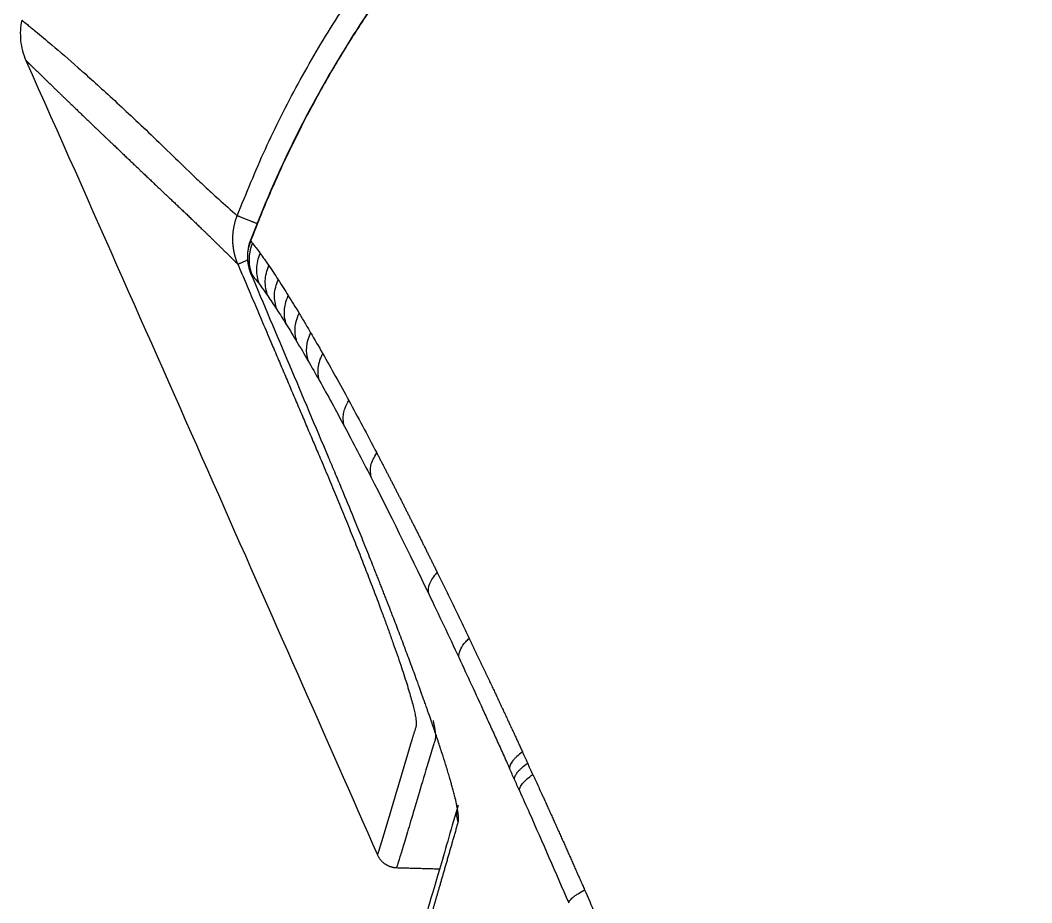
# Model space of a CAD drawing. Header units: millimetres. Extents: x 0 to 2520, y 0 to 1796.
# Drawn here: x 1360.38 to 1407.3, y 1189.22 to 1230.14 of the extents above; entities that cross this region are included whole.
import ezdxf

# ---------------------------------------------------------------- set-up
doc = ezdxf.new("R2010")
doc.units = ezdxf.units.MM
doc.header["$LTSCALE"] = 50

msp = doc.modelspace()

# ---------------------------------------------------------------- linework, layer by layer
at = {"color": 7, "linetype": 'Continuous'}
msp.add_ellipse((1375.565, 1215.129), major_axis=(-1.731, -1.001), ratio=0.828863, start_param=5.369617, end_param=6.128744, dxfattribs=at)
for points, degree, knots in [([(1370.444, 1221.075), (1370.865, 1222.113), (1371.711, 1224.196), (1373.242, 1227.217), (1374.967, 1230.156), (1376.968, 1233.085), (1379.263, 1235.977), (1381.93, 1238.838), (1384.911, 1241.575), (1387.13, 1243.219), (1388.254, 1244.052)], 3, [0, 0, 0, 0, 0.113827, 0.228583, 0.344112, 0.460249, 0.589091, 0.719207, 0.857772, 1, 1, 1, 1]), ([(1417.425, 1217.361), (1416.621, 1219.194), (1415.818, 1221.027), (1415.026, 1222.833), (1414.255, 1224.591), (1413.532, 1226.242), (1412.827, 1227.85), (1412.099, 1229.511), (1411.404, 1231.096), (1409.997, 1234.306), (1408.782, 1237.078), (1407.595, 1239.784), (1406.654, 1241.933)], 2, [0, 0, 0, 0.125, 0.125, 0.25, 0.25, 0.375, 0.375, 0.5, 0.5, 0.75, 0.75, 1, 1, 1]), ([(1383.135, 1238.531), (1382.293, 1237.7), (1380.825, 1236.149), (1378.993, 1233.943), (1377.662, 1232.174), (1376.395, 1230.359), (1374.862, 1227.953), (1372.887, 1224.346), (1371.631, 1221.459), (1371.001, 1219.782)], 3, [0, 0, 0, 0, 0.157461, 0.284841, 0.38185, 0.45259, 0.579936, 0.761996, 1, 1, 1, 1]), ([(1371.073, 1219.898), (1371.073, 1219.898), (1371.073, 1219.898), (1371.081, 1219.92), (1371.102, 1219.975), (1371.244, 1220.348), (1371.527, 1221.067), (1371.865, 1221.875), (1372.303, 1222.88), (1372.711, 1223.769), (1373.202, 1224.772), (1373.582, 1225.518), (1373.974, 1226.257), (1374.377, 1226.99), (1374.792, 1227.716), (1375.219, 1228.436), (1375.658, 1229.149), (1376.108, 1229.855), (1376.57, 1230.555), (1377.018, 1231.21), (1377.421, 1231.783), (1377.737, 1232.22), (1377.973, 1232.541), (1378.225, 1232.879), (1378.58, 1233.346), (1378.969, 1233.844), (1379.319, 1234.281), (1379.584, 1234.606), (1379.837, 1234.912), (1380.062, 1235.179), (1380.258, 1235.409), (1380.44, 1235.621), (1380.623, 1235.831), (1380.807, 1236.041), (1381.008, 1236.266), (1381.505, 1236.818), (1382.107, 1237.461), (1382.683, 1238.048), (1382.915, 1238.281), (1382.984, 1238.349), (1383.012, 1238.377)], 3, [0, 0, 0, 0, 0.000004, 0.000004, 0.003155, 0.007884, 0.053597, 0.107192, 0.126108, 0.201772, 0.239604, 0.277436, 0.315267, 0.353099, 0.390931, 0.428763, 0.466595, 0.504427, 0.542259, 0.58009, 0.611617, 0.636838, 0.652601, 0.665212, 0.693586, 0.731418, 0.750334, 0.76925, 0.788165, 0.803929, 0.816539, 0.82915, 0.841761, 0.854371, 0.866982, 0.882745, 0.955256, 0.986783, 0.994664, 1, 1, 1, 1]), ([(1360.455, 1230.143), (1360.422, 1229.99), (1360.4, 1229.833), (1360.381, 1229.516), (1360.385, 1229.356), (1360.417, 1229.037), (1360.446, 1228.88), (1360.528, 1228.572), (1360.581, 1228.423), (1360.644, 1228.281)], 3, [0, 0, 0, 0, 0.25, 0.25, 0.5, 0.5, 0.75, 0.75, 1, 1, 1, 1]), ([(1360.455, 1230.143), (1360.467, 1230.134), (1360.49, 1230.116), (1360.701, 1229.95), (1361.116, 1229.612), (1361.861, 1228.992), (1363.005, 1228.007), (1364.511, 1226.653), (1365.996, 1225.274), (1367.303, 1224.001), (1368.172, 1223.157), (1368.936, 1222.436), (1369.632, 1221.804), (1370.151, 1221.338), (1370.444, 1221.075)], 3, [0, 0, 0, 0, 0.072185, 0.154034, 0.245544, 0.362984, 0.497241, 0.6268, 0.757617, 0.8233, 0.885522, 0.919547, 0.954723, 1, 1, 1, 1]), ([(1370.476, 1218.828), (1370.472, 1218.837), (1370.465, 1218.854), (1370.455, 1218.88), (1370.445, 1218.906), (1370.435, 1218.932), (1370.425, 1218.958), (1370.416, 1218.984), (1370.407, 1219.009), (1370.398, 1219.035), (1370.39, 1219.061), (1370.381, 1219.087), (1370.373, 1219.112), (1370.366, 1219.138), (1370.358, 1219.163), (1370.351, 1219.189), (1370.344, 1219.214), (1370.338, 1219.24), (1370.331, 1219.265), (1370.325, 1219.29), (1370.319, 1219.315), (1370.313, 1219.34), (1370.308, 1219.365), (1370.303, 1219.39), (1370.298, 1219.414), (1370.293, 1219.439), (1370.289, 1219.463), (1370.285, 1219.487), (1370.28, 1219.512), (1370.277, 1219.536), (1370.273, 1219.56), (1370.27, 1219.584), (1370.267, 1219.607), (1370.264, 1219.631), (1370.261, 1219.654), (1370.258, 1219.678), (1370.256, 1219.701), (1370.254, 1219.724), (1370.252, 1219.747), (1370.25, 1219.769), (1370.248, 1219.792), (1370.247, 1219.814), (1370.246, 1219.837), (1370.245, 1219.859), (1370.244, 1219.881), (1370.243, 1219.902), (1370.242, 1219.924), (1370.242, 1219.958), (1370.241, 1220.006), (1370.242, 1220.066), (1370.244, 1220.126), (1370.248, 1220.185), (1370.252, 1220.245), (1370.258, 1220.304), (1370.264, 1220.362), (1370.272, 1220.42), (1370.281, 1220.478), (1370.291, 1220.535), (1370.302, 1220.592), (1370.314, 1220.648), (1370.327, 1220.704), (1370.341, 1220.759), (1370.356, 1220.813), (1370.372, 1220.867), (1370.388, 1220.92), (1370.406, 1220.972), (1370.424, 1221.024), (1370.438, 1221.058), (1370.444, 1221.075)], 3, [0, 0, 0, 0, 0.012199, 0.024348, 0.036445, 0.048489, 0.060481, 0.072419, 0.084302, 0.09613, 0.107902, 0.119617, 0.131275, 0.142875, 0.154415, 0.165897, 0.177318, 0.188678, 0.199978, 0.211215, 0.22239, 0.233501, 0.244549, 0.255533, 0.266452, 0.277306, 0.288094, 0.298816, 0.309471, 0.320059, 0.330579, 0.341032, 0.351415, 0.36173, 0.371976, 0.382152, 0.392258, 0.402294, 0.412259, 0.422153, 0.431976, 0.441726, 0.451405, 0.461012, 0.470546, 0.480008, 0.489396, 0.498711, 0.524924, 0.551041, 0.57706, 0.602973, 0.628778, 0.65447, 0.680043, 0.705495, 0.730819, 0.756014, 0.781074, 0.805996, 0.830777, 0.855412, 0.879899, 0.904234, 0.928415, 0.952438, 0.9763, 1, 1, 1, 1]), ([(1371.335, 1220.726), (1371.33, 1220.727), (1371.318, 1220.732), (1371.283, 1220.745), (1371.238, 1220.763), (1371.185, 1220.783), (1371.135, 1220.802), (1371.074, 1220.826), (1370.999, 1220.855), (1370.916, 1220.887), (1370.832, 1220.92), (1370.754, 1220.951), (1370.682, 1220.979), (1370.618, 1221.004), (1370.566, 1221.025), (1370.528, 1221.041), (1370.502, 1221.051), (1370.478, 1221.061), (1370.463, 1221.067), (1370.452, 1221.072), (1370.447, 1221.074), (1370.445, 1221.075), (1370.444, 1221.075)], 3, [0, 0, 0, 0, 0.012498, 0.031248, 0.087498, 0.124999, 0.162499, 0.212499, 0.274999, 0.349999, 0.425, 0.5, 0.575, 0.65, 0.725001, 0.787501, 0.837501, 0.875001, 0.943751, 0.968751, 0.987502, 1, 1, 1, 1]), ([(1371.05, 1219.912), (1371.036, 1219.874), (1371.012, 1219.806), (1370.976, 1219.68), (1370.93, 1219.464), (1370.909, 1219.146), (1370.959, 1218.758), (1371.039, 1218.516), (1371.091, 1218.397)], 3, [0, 0, 0, 0, 0.077437, 0.140304, 0.25209, 0.503949, 0.752133, 1, 1, 1, 1]), ([(1371.081, 1218.402), (1371.057, 1218.461), (1371.036, 1218.521), (1370.999, 1218.642), (1370.984, 1218.704), (1370.959, 1218.829), (1370.949, 1218.892), (1370.936, 1219.018), (1370.933, 1219.081), (1370.932, 1219.208), (1370.934, 1219.271), (1370.942, 1219.367), (1370.946, 1219.399), (1370.955, 1219.463), (1370.96, 1219.495), (1370.977, 1219.59), (1370.992, 1219.653), (1371.019, 1219.746), (1371.029, 1219.776), (1371.044, 1219.822), (1371.05, 1219.838), (1371.058, 1219.86), (1371.061, 1219.868), (1371.065, 1219.879), (1371.067, 1219.883), (1371.069, 1219.889), (1371.07, 1219.891), (1371.071, 1219.894), (1371.071, 1219.895), (1371.072, 1219.897), (1371.072, 1219.898), (1371.073, 1219.898)], 3, [0, 0, 0, 0, 0.125, 0.125, 0.25, 0.25, 0.375, 0.375, 0.5, 0.5, 0.625, 0.625, 0.6875, 0.6875, 0.75, 0.75, 0.875, 0.875, 0.9375, 0.9375, 0.96875, 0.96875, 0.984375, 0.984375, 0.992187, 0.992187, 0.996094, 0.996094, 0.998047, 0.998047, 1, 1, 1, 1]), ([(1371.149, 1219.805), (1371.093, 1219.672), (1371.021, 1219.428), (1370.987, 1219.068), (1371.011, 1218.712), (1371.076, 1218.475), (1371.127, 1218.347)], 3, [0, 0, 0, 0, 0.293445, 0.503049, 0.712653, 1, 1, 1, 1]), ([(1371.073, 1219.898), (1371.058, 1219.904), (1371.049, 1219.907), (1371.046, 1219.909), (1371.046, 1219.908), (1371.049, 1219.907)], 3, [0, 0, 0, 0, 0.675843, 0.675843, 1, 1, 1, 1]), ([(1371.475, 1217.898), (1371.433, 1218.008), (1371.4, 1218.124), (1371.358, 1218.363), (1371.349, 1218.487), (1371.354, 1218.735), (1371.37, 1218.859), (1371.423, 1219.102), (1371.461, 1219.22), (1371.509, 1219.332)], 3, [0, 0, 0, 0, 0.25, 0.25, 0.5, 0.5, 0.75, 0.75, 1, 1, 1, 1]), ([(1370.476, 1218.828), (1370.476, 1218.828), (1370.477, 1218.829), (1370.48, 1218.83), (1370.486, 1218.834), (1370.497, 1218.839), (1370.516, 1218.848), (1370.538, 1218.858), (1370.572, 1218.873), (1370.621, 1218.895), (1370.684, 1218.923), (1370.756, 1218.955), (1370.837, 1218.99), (1370.896, 1219.015), (1370.927, 1219.029), (1370.928, 1219.029)], 3, [0, 0, 0, 0, 0.019173, 0.047937, 0.086289, 0.191757, 0.249285, 0.325989, 0.421869, 0.536925, 0.651981, 0.767037, 0.882093, 0.997149, 1, 1, 1, 1]), ([(1371.86, 1217.36), (1371.799, 1217.591), (1371.676, 1218.054), (1371.83, 1218.529), (1371.907, 1218.766)], 3, [0, 0, 0, 0, 0.500039, 1, 1, 1, 1]), ([(1372.28, 1216.734), (1372.222, 1216.96), (1372.106, 1217.412), (1372.264, 1217.878), (1372.343, 1218.111)], 3, [0, 0, 0, 0, 0.499999, 1, 1, 1, 1]), ([(1372.343, 1218.111), (1372.418, 1217.995), (1372.495, 1217.875), (1372.652, 1217.629), (1372.732, 1217.502), (1372.813, 1217.372)], 3, [0, 0, 0, 0, 0.5, 0.5, 1, 1, 1, 1]), ([(1372.732, 1216.023), (1372.689, 1216.14), (1372.637, 1216.358), (1372.628, 1216.686), (1372.675, 1217.02), (1372.755, 1217.247), (1372.813, 1217.372)], 3, [0, 0, 0, 0, 0.287479, 0.497192, 0.706905, 1, 1, 1, 1]), ([(1373.215, 1215.231), (1373.174, 1215.345), (1373.125, 1215.558), (1373.121, 1215.879), (1373.174, 1216.206), (1373.256, 1216.429), (1373.317, 1216.552)], 3, [0, 0, 0, 0, 0.287523, 0.49722, 0.706917, 1, 1, 1, 1]), ([(1373.317, 1216.552), (1373.403, 1216.409), (1373.491, 1216.263), (1373.669, 1215.963), (1373.759, 1215.81), (1373.851, 1215.653)], 3, [0, 0, 0, 0, 0.5, 0.5, 1, 1, 1, 1]), ([(1375.418, 1211.31), (1375.384, 1211.413), (1375.351, 1211.604), (1375.372, 1211.896), (1375.449, 1212.193), (1375.548, 1212.397), (1375.618, 1212.51)], 3, [0, 0, 0, 0, 0.291616, 0.500039, 0.708462, 1, 1, 1, 1]), ([(1376.655, 1208.945), (1376.628, 1209.125), (1376.574, 1209.486), (1376.801, 1209.881), (1376.914, 1210.079)], 3, [0, 0, 0, 0, 0.500004, 1, 1, 1, 1]), ([(1376.914, 1210.079), (1376.926, 1210.055), (1376.95, 1210.009), (1376.987, 1209.939), (1377.024, 1209.869), (1377.06, 1209.799), (1377.097, 1209.728), (1377.134, 1209.658), (1377.17, 1209.587), (1377.207, 1209.517), (1377.244, 1209.446), (1377.281, 1209.375), (1377.317, 1209.304), (1377.354, 1209.233), (1377.391, 1209.161), (1377.428, 1209.09), (1377.465, 1209.018), (1377.502, 1208.947), (1377.539, 1208.875), (1377.576, 1208.803), (1377.613, 1208.731), (1377.65, 1208.659), (1377.687, 1208.586), (1377.724, 1208.514), (1377.762, 1208.441), (1377.799, 1208.369), (1377.836, 1208.296), (1377.873, 1208.223), (1377.91, 1208.15), (1377.948, 1208.077), (1377.985, 1208.004), (1378.022, 1207.931), (1378.06, 1207.857), (1378.097, 1207.784), (1378.135, 1207.71), (1378.172, 1207.636), (1378.209, 1207.563), (1378.247, 1207.489), (1378.284, 1207.415), (1378.322, 1207.341), (1378.359, 1207.266), (1378.397, 1207.192), (1378.435, 1207.118), (1378.472, 1207.043), (1378.51, 1206.968), (1378.547, 1206.894), (1378.585, 1206.819), (1378.623, 1206.744), (1378.66, 1206.669), (1378.698, 1206.594), (1378.736, 1206.519), (1378.773, 1206.443), (1378.811, 1206.368), (1378.849, 1206.293), (1378.887, 1206.217), (1378.924, 1206.141), (1378.962, 1206.066), (1379, 1205.99), (1379.038, 1205.914), (1379.076, 1205.838), (1379.114, 1205.762), (1379.152, 1205.686), (1379.189, 1205.609), (1379.227, 1205.533), (1379.265, 1205.457), (1379.303, 1205.38), (1379.341, 1205.304), (1379.379, 1205.227), (1379.417, 1205.15), (1379.455, 1205.074), (1379.493, 1204.997), (1379.531, 1204.92), (1379.569, 1204.843), (1379.607, 1204.766), (1379.645, 1204.688), (1379.683, 1204.611), (1379.708, 1204.56), (1379.721, 1204.534)], 3, [0, 0, 0, 0, 0.013649, 0.02729, 0.040923, 0.054547, 0.068162, 0.081769, 0.095367, 0.108957, 0.122538, 0.136111, 0.149675, 0.16323, 0.176777, 0.190316, 0.203846, 0.217367, 0.23088, 0.244384, 0.25788, 0.271367, 0.284845, 0.298315, 0.311777, 0.32523, 0.338674, 0.35211, 0.365537, 0.378956, 0.392366, 0.405768, 0.419161, 0.432546, 0.445922, 0.45929, 0.472649, 0.486, 0.499342, 0.512675, 0.526, 0.539317, 0.552625, 0.565924, 0.579215, 0.592498, 0.605771, 0.619037, 0.632294, 0.645542, 0.658782, 0.672013, 0.685236, 0.69845, 0.711655, 0.724852, 0.738041, 0.75122, 0.764391, 0.777554, 0.790708, 0.803853, 0.81699, 0.830118, 0.843237, 0.856348, 0.86945, 0.882543, 0.895628, 0.908704, 0.921772, 0.934831, 0.947882, 0.960924, 0.973958, 0.986983, 1, 1, 1, 1]), ([(1380.697, 1192.951), (1380.697, 1192.952), (1380.698, 1192.955), (1380.7, 1192.962), (1380.703, 1192.973), (1380.708, 1193), (1380.713, 1193.049), (1380.714, 1193.115), (1380.712, 1193.175), (1380.709, 1193.223), (1380.703, 1193.28), (1380.69, 1193.39), (1380.667, 1193.538), (1380.621, 1193.772), (1380.574, 1193.982), (1380.514, 1194.226), (1380.463, 1194.421), (1380.414, 1194.602), (1380.379, 1194.729), (1380.356, 1194.81), (1380.332, 1194.892), (1380.304, 1194.989), (1380.272, 1195.102), (1380.236, 1195.223), (1380.182, 1195.402), (1380.09, 1195.702), (1379.975, 1196.064), (1379.857, 1196.429), (1379.759, 1196.724), (1379.629, 1197.114), (1379.484, 1197.539), (1379.349, 1197.928), (1379.266, 1198.165), (1379.216, 1198.309), (1379.171, 1198.435), (1379.126, 1198.562), (1379.073, 1198.711), (1379.012, 1198.88), (1378.947, 1199.061), (1378.874, 1199.264), (1378.785, 1199.51), (1378.672, 1199.821), (1378.54, 1200.178), (1378.35, 1200.69), (1378.154, 1201.213), (1377.91, 1201.858), (1377.728, 1202.335), (1377.541, 1202.819), (1377.423, 1203.122), (1377.313, 1203.404), (1377.23, 1203.618), (1377.146, 1203.832), (1377.061, 1204.048), (1376.976, 1204.265), (1376.88, 1204.506), (1376.765, 1204.795), (1376.621, 1205.158), (1376.397, 1205.717), (1376.16, 1206.303), (1375.801, 1207.186), (1375.465, 1208.002), (1375.077, 1208.935), (1374.856, 1209.46), (1374.719, 1209.786), (1374.692, 1209.849), (1374.681, 1209.874)], 3, [0, 0, 0, 0, 0.000781, 0.003906, 0.007813, 0.0125, 0.03125, 0.05, 0.059375, 0.06875, 0.078125, 0.090625, 0.125, 0.14375, 0.18125, 0.196875, 0.21875, 0.2375, 0.245313, 0.251563, 0.257813, 0.265625, 0.275, 0.284375, 0.29375, 0.315625, 0.35, 0.36875, 0.3875, 0.40625, 0.440625, 0.4625, 0.471875, 0.479688, 0.485938, 0.492188, 0.5, 0.509375, 0.51875, 0.528125, 0.540625, 0.55625, 0.575, 0.59375, 0.63125, 0.65, 0.684375, 0.696875, 0.715625, 0.725, 0.734375, 0.74375, 0.753125, 0.7625, 0.771875, 0.784375, 0.8, 0.81875, 0.85625, 0.875, 0.93125, 0.959375, 0.992188, 0.996875, 1, 1, 1, 1]), ([(1379.326, 1203.545), (1379.318, 1203.698), (1379.301, 1204.002), (1379.581, 1204.357), (1379.721, 1204.534)], 3, [0, 0, 0, 0, 0.500005, 1, 1, 1, 1]), ([(1379.721, 1204.534), (1379.843, 1204.286), (1379.965, 1204.037), (1380.211, 1203.535), (1380.334, 1203.281), (1380.581, 1202.772), (1380.705, 1202.516), (1380.891, 1202.129), (1380.954, 1201.999), (1381.078, 1201.74), (1381.14, 1201.61), (1381.203, 1201.479)], 3, [0, 0, 0, 0, 0.25, 0.25, 0.5, 0.5, 0.75, 0.75, 0.875, 0.875, 1, 1, 1, 1]), ([(1380.733, 1200.57), (1380.728, 1200.611), (1380.711, 1200.738), (1380.793, 1200.99), (1380.982, 1201.263), (1381.148, 1201.426), (1381.203, 1201.479)], 3, [0, 0, 0, 0, 0.163322, 0.499998, 0.835476, 1, 1, 1, 1]), ([(1381.203, 1201.479), (1381.224, 1201.435), (1381.267, 1201.346), (1381.331, 1201.212), (1381.394, 1201.08), (1381.457, 1200.948), (1381.519, 1200.817), (1381.581, 1200.688), (1381.642, 1200.559), (1381.703, 1200.431), (1381.763, 1200.305), (1381.823, 1200.179), (1381.881, 1200.055), (1381.94, 1199.932), (1381.997, 1199.811), (1382.054, 1199.69), (1382.11, 1199.571), (1382.166, 1199.454), (1382.221, 1199.338), (1382.275, 1199.223), (1382.328, 1199.109), (1382.381, 1198.997), (1382.433, 1198.886), (1382.486, 1198.774), (1382.538, 1198.664), (1382.59, 1198.553), (1382.642, 1198.441), (1382.694, 1198.329), (1382.747, 1198.216), (1382.8, 1198.102), (1382.854, 1197.988), (1382.907, 1197.873), (1382.96, 1197.759), (1383.013, 1197.646), (1383.065, 1197.534), (1383.116, 1197.423), (1383.167, 1197.313), (1383.217, 1197.205), (1383.267, 1197.099), (1383.315, 1196.995), (1383.362, 1196.892), (1383.409, 1196.791), (1383.455, 1196.691), (1383.501, 1196.593), (1383.546, 1196.496), (1383.59, 1196.401), (1383.633, 1196.307), (1383.662, 1196.244), (1383.676, 1196.213)], 3, [0, 0, 0, 0, 0.02636, 0.052497, 0.078415, 0.104115, 0.129588, 0.154822, 0.179806, 0.204535, 0.229002, 0.253202, 0.27713, 0.300779, 0.324144, 0.34722, 0.370004, 0.392495, 0.414686, 0.43657, 0.45815, 0.479483, 0.500633, 0.521663, 0.542634, 0.563606, 0.584638, 0.605789, 0.62708, 0.648487, 0.66996, 0.69142, 0.712792, 0.734018, 0.75504, 0.775806, 0.796263, 0.816363, 0.836096, 0.855481, 0.874536, 0.893278, 0.911723, 0.929887, 0.947785, 0.965432, 0.982836, 1, 1, 1, 1]), ([(1380.733, 1200.57), (1380.925, 1200.157), (1381.119, 1199.739), (1381.508, 1198.898), (1381.703, 1198.473), (1381.996, 1197.831), (1382.094, 1197.616), (1382.29, 1197.185), (1382.388, 1196.969), (1382.585, 1196.535), (1382.683, 1196.317), (1382.88, 1195.88), (1382.979, 1195.66), (1383.078, 1195.44)], 3, [0, 0, 0, 0, 0.25, 0.25, 0.5, 0.5, 0.625, 0.625, 0.75, 0.75, 0.875, 0.875, 1, 1, 1, 1]), ([(1379.528, 1197.668), (1379.564, 1197.506), (1379.637, 1197.13), (1379.648, 1196.839), (1379.602, 1196.706), (1379.532, 1196.494), (1379.391, 1196.039), (1378.963, 1194.591), (1378.526, 1193.122), (1378.173, 1191.942), (1377.981, 1191.311), (1377.858, 1190.917), (1377.843, 1190.869), (1377.835, 1190.845)], 3, [0, 0, 0, 0, 0.010725, 0.028447, 0.037247, 0.047147, 0.082366, 0.155434, 0.437024, 0.578196, 0.718551, 0.860552, 1, 1, 1, 1]), ([(1383.676, 1196.213), (1383.579, 1196.142), (1383.444, 1196.032), (1383.299, 1195.888), (1383.21, 1195.784), (1383.142, 1195.685), (1383.083, 1195.563), (1383.072, 1195.485), (1383.078, 1195.44)], 3, [0, 0, 0, 0, 0.251445, 0.377205, 0.502965, 0.628725, 0.754485, 1, 1, 1, 1]), ([(1383.305, 1194.933), (1383.299, 1194.976), (1383.312, 1195.052), (1383.373, 1195.171), (1383.443, 1195.268), (1383.534, 1195.371), (1383.682, 1195.512), (1383.819, 1195.62), (1383.917, 1195.691)], 3, [0, 0, 0, 0, 0.245345, 0.371154, 0.496963, 0.622771, 0.74858, 1, 1, 1, 1]), ([(1383.533, 1194.421), (1383.529, 1194.463), (1383.542, 1194.537), (1383.605, 1194.654), (1383.676, 1194.75), (1383.769, 1194.851), (1383.919, 1194.991), (1384.057, 1195.098), (1384.157, 1195.168)], 3, [0, 0, 0, 0, 0.245394, 0.371197, 0.497, 0.622803, 0.748606, 1, 1, 1, 1]), ([(1384.157, 1195.168), (1384.237, 1194.993), (1384.317, 1194.818), (1384.476, 1194.467), (1384.556, 1194.291), (1384.636, 1194.115)], 3, [0, 0, 0, 0, 0.5, 0.5, 1, 1, 1, 1]), ([(1384.636, 1194.115), (1384.653, 1194.078), (1384.686, 1194.006), (1384.735, 1193.897), (1384.784, 1193.788), (1384.833, 1193.68), (1384.882, 1193.571), (1384.931, 1193.462), (1384.98, 1193.354), (1385.029, 1193.246), (1385.078, 1193.137), (1385.126, 1193.029), (1385.175, 1192.921), (1385.224, 1192.813), (1385.272, 1192.705), (1385.321, 1192.597), (1385.369, 1192.489), (1385.417, 1192.381), (1385.465, 1192.274), (1385.513, 1192.166), (1385.562, 1192.058), (1385.61, 1191.951), (1385.657, 1191.844), (1385.705, 1191.736), (1385.753, 1191.629), (1385.801, 1191.522), (1385.848, 1191.415), (1385.896, 1191.308), (1385.943, 1191.202), (1385.991, 1191.095), (1386.038, 1190.988), (1386.085, 1190.882), (1386.132, 1190.775), (1386.179, 1190.669), (1386.226, 1190.563), (1386.273, 1190.457), (1386.32, 1190.351), (1386.367, 1190.245), (1386.413, 1190.139), (1386.46, 1190.033), (1386.506, 1189.928), (1386.537, 1189.857), (1386.553, 1189.822)], 3, [0, 0, 0, 0, 0.025729, 0.05142, 0.077074, 0.10269, 0.128269, 0.153811, 0.179315, 0.204782, 0.230212, 0.255604, 0.280958, 0.306276, 0.331556, 0.356798, 0.382003, 0.407171, 0.432302, 0.457395, 0.482451, 0.507469, 0.532451, 0.557394, 0.582301, 0.60717, 0.632002, 0.656797, 0.681554, 0.706274, 0.730956, 0.755602, 0.780209, 0.80478, 0.829313, 0.853809, 0.878267, 0.902688, 0.927072, 0.951418, 0.975727, 1, 1, 1, 1]), ([(1380.654, 1193.626), (1380.333, 1192.516), (1379.78, 1190.607), (1379.333, 1189.09), (1379.126, 1188.381), (1379.002, 1188.029), (1379.024, 1187.916), (1378.808, 1187.639), (1378.87, 1187.65)], 3, [0, 0, 0, 0, 0.310159, 0.620318, 0.717793, 0.815278, 0.912748, 1, 1, 1, 1]), ([(1380.693, 1193.735), (1380.685, 1193.716), (1380.668, 1193.672), (1380.647, 1193.603), (1380.63, 1193.527), (1380.619, 1193.451), (1380.614, 1193.375), (1380.614, 1193.301), (1380.62, 1193.233), (1380.631, 1193.164), (1380.648, 1193.088), (1380.669, 1193.021), (1380.686, 1192.977), (1380.693, 1192.96), (1380.696, 1192.953), (1380.697, 1192.951)], 3, [0, 0, 0, 0, 0.068405, 0.158559, 0.248713, 0.338868, 0.429022, 0.519177, 0.609331, 0.68446, 0.78964, 0.917359, 0.969949, 0.988731, 1, 1, 1, 1]), ([(1385.818, 1189.217), (1385.819, 1189.245), (1385.844, 1189.297), (1385.925, 1189.387), (1386.01, 1189.463), (1386.119, 1189.547), (1386.29, 1189.666), (1386.444, 1189.76), (1386.553, 1189.822)], 3, [0, 0, 0, 0, 0.245504, 0.371267, 0.497031, 0.622794, 0.748557, 1, 1, 1, 1]), ([(1386.553, 1189.822), (1386.712, 1189.46), (1386.871, 1189.096), (1387.19, 1188.368), (1387.349, 1188.003), (1387.508, 1187.637)], 3, [0, 0, 0, 0, 0.5, 0.5, 1, 1, 1, 1])]:
    msp.add_open_spline(points, degree=degree, knots=knots, dxfattribs=at)
for points, weights, knots in [([(1360.644, 1228.281), (1360.644, 1228.281), (1360.644, 1228.281), (1360.644, 1228.28), (1360.645, 1228.279), (1360.65, 1228.275), (1360.661, 1228.264), (1360.683, 1228.242), (1360.724, 1228.202), (1360.793, 1228.134), (1360.884, 1228.045), (1361.032, 1227.9), (1361.268, 1227.67), (1361.633, 1227.316), (1362.078, 1226.885), (1362.601, 1226.381), (1363.1, 1225.9), (1363.538, 1225.481), (1363.884, 1225.149), (1364.249, 1224.8), (1364.632, 1224.435), (1365.032, 1224.053), (1365.589, 1223.523), (1366.18, 1222.961), (1366.806, 1222.367), (1367.292, 1221.908), (1367.792, 1221.435), (1368.225, 1221.026), (1368.582, 1220.683), (1368.946, 1220.331), (1369.319, 1219.967), (1369.654, 1219.639), (1369.847, 1219.449), (1369.994, 1219.305), (1370.141, 1219.159), (1370.265, 1219.037), (1370.365, 1218.938), (1370.427, 1218.877), (1370.464, 1218.84), (1370.476, 1218.828)], [0.999999955251, 0.999999955251, 0.999999955252, 0.999999955246, 0.999999955238, 0.9999999552, 0.999999955102, 0.999999954934, 0.999999954614, 0.999999954088, 0.999999953434, 0.999999952414, 0.999999950884, 0.999999948776, 0.999999946514, 0.99999994424, 0.999999942451, 0.999999941162, 0.999999940294, 0.999999939542, 0.999999938932, 0.999999938477, 0.999999938035, 0.999999937984, 0.999999938527, 0.999999939224, 0.999999939947, 0.999999940328, 0.999999940298, 0.999999939951, 0.999999939092, 0.999999938072, 0.999999937441, 0.999999936935, 0.999999936389, 0.999999935909, 0.999999935523, 0.99999993527, 0.999999935118, 0.999999935068], [0, 0, 0, 0, 0.001695, 0.005649, 0.009603, 0.025419, 0.041235, 0.057051, 0.088682, 0.120314, 0.151946, 0.183577, 0.246841, 0.310104, 0.373367, 0.436631, 0.499894, 0.531526, 0.563158, 0.594789, 0.626421, 0.658053, 0.689684, 0.752948, 0.784579, 0.816211, 0.847843, 0.879475, 0.89529, 0.911106, 0.942738, 0.958554, 0.966462, 0.97437, 0.982278, 0.990185, 0.994139, 0.998093, 1, 1, 1, 1]), ([(1370.476, 1218.828), (1370.777, 1218.118), (1371.229, 1217.053), (1371.832, 1215.633), (1372.284, 1214.568), (1372.737, 1213.503), (1373.114, 1212.616), (1373.378, 1211.995), (1373.529, 1211.64), (1373.642, 1211.373), (1373.755, 1211.107), (1373.85, 1210.885), (1373.925, 1210.708), (1373.981, 1210.575), (1374.038, 1210.442), (1374.113, 1210.264), (1374.207, 1210.042), (1374.292, 1209.843), (1374.349, 1209.709), (1374.372, 1209.654), (1374.391, 1209.61), (1374.405, 1209.576), (1374.419, 1209.543), (1374.438, 1209.499), (1374.461, 1209.443), (1374.499, 1209.354), (1374.546, 1209.243), (1374.602, 1209.11), (1374.676, 1208.932), (1374.769, 1208.71), (1374.88, 1208.443), (1375.028, 1208.087), (1375.212, 1207.642), (1375.431, 1207.107), (1375.644, 1206.579), (1375.924, 1205.884), (1376.194, 1205.202), (1376.455, 1204.534), (1376.614, 1204.122), (1376.739, 1203.796), (1376.862, 1203.472), (1377.012, 1203.075), (1377.185, 1202.612), (1377.35, 1202.164), (1377.508, 1201.729), (1377.658, 1201.309), (1377.776, 1200.971), (1377.868, 1200.708), (1377.956, 1200.449), (1378.06, 1200.14), (1378.176, 1199.79), (1378.281, 1199.462), (1378.376, 1199.154), (1378.461, 1198.868), (1378.536, 1198.604), (1378.589, 1198.402), (1378.627, 1198.252), (1378.661, 1198.109), (1378.696, 1197.948), (1378.726, 1197.782), (1378.742, 1197.665), (1378.748, 1197.595), (1378.75, 1197.558), (1378.751, 1197.524), (1378.75, 1197.485), (1378.747, 1197.451), (1378.745, 1197.432), (1378.743, 1197.423), (1378.742, 1197.42), (1378.742, 1197.417), (1378.741, 1197.414), (1378.74, 1197.41), (1378.739, 1197.403), (1378.736, 1197.392), (1378.733, 1197.379), (1378.73, 1197.363), (1378.726, 1197.348), (1378.722, 1197.333), (1378.718, 1197.321), (1378.715, 1197.312), (1378.712, 1197.303), (1378.707, 1197.287), (1378.696, 1197.256), (1378.681, 1197.21), (1378.658, 1197.138), (1378.628, 1197.048), (1378.594, 1196.94), (1378.561, 1196.831), (1378.528, 1196.723), (1378.486, 1196.58), (1378.433, 1196.403), (1378.371, 1196.196), (1378.311, 1195.993), (1378.252, 1195.794), (1378.194, 1195.6), (1378.119, 1195.347), (1378.029, 1195.041), (1377.926, 1194.691), (1377.827, 1194.36), (1377.734, 1194.045), (1377.646, 1193.749), (1377.564, 1193.47), (1377.46, 1193.121), (1377.343, 1192.731), (1377.224, 1192.333), (1377.124, 1192.008), (1377.046, 1191.755), (1376.99, 1191.574), (1376.955, 1191.466), (1376.947, 1191.442), (1376.947, 1191.442)], [1.00000000022, 1.00000000022, 1.00000000022, 1.00000000022, 1.00000000022, 1.00000000021, 1.00000000022, 1.00000000022, 1.00000000022, 1.00000000022, 1.00000000022, 1.00000000022, 1.00000000022, 1.00000000022, 1.00000000021, 1.00000000021, 1.00000000022, 1.00000000022, 1.00000000022, 1.00000000021, 1.00000000021, 1.00000000021, 1.00000000022, 1.00000000021, 1.00000000021, 1.00000000021, 1.00000000021, 1.00000000021, 1.00000000021, 1.00000000021, 1.00000000021, 1.0000000002, 1.0000000002, 1.0000000002, 1.00000000019, 1.00000000019, 1.00000000018, 1.00000000018, 1.00000000017, 1.00000000017, 1.00000000016, 1.00000000016, 1.00000000016, 1.00000000016, 1.00000000016, 1.00000000015, 1.00000000015, 1.00000000015, 1.00000000015, 1.00000000014, 1.00000000014, 1.00000000015, 1.00000000014, 1.00000000014, 1.00000000014, 1.00000000014, 1.00000000014, 1.00000000013, 1.00000000014, 1.00000000013, 1.00000000014, 1.00000000013, 1.00000000014, 1.00000000014, 1.00000000013, 1.00000000013, 1.00000000013, 1.00000000014, 1.00000000013, 1.00000000014, 1.00000000013, 1.00000000013, 1.00000000014, 1.00000000013, 1.00000000013, 1.00000000014, 1.00000000013, 1.00000000013, 1.00000000013, 1.00000000013, 1.00000000013, 1.00000000014, 1.00000000013, 1.00000000013, 1.00000000014, 1.00000000013, 1.00000000014, 1.00000000014, 1.00000000013, 1.00000000014, 1.00000000013, 1.00000000013, 1.00000000013, 1.00000000013, 1.00000000013, 1.00000000013, 1.00000000013, 1.00000000013, 1.00000000013, 1.00000000013, 1.00000000013, 1.00000000013, 1.00000000013, 1.00000000013, 1.00000000014, 1.00000000014, 1.00000000013, 1.00000000013, 1.00000000013, 1.00000000013, 1.00000000013], [0, 0, 0, 0, 0.015625, 0.023438, 0.03125, 0.039063, 0.046875, 0.050781, 0.052734, 0.054688, 0.056641, 0.058594, 0.05957, 0.060547, 0.061523, 0.0625, 0.064453, 0.066406, 0.066895, 0.067383, 0.067627, 0.067871, 0.068115, 0.068359, 0.068848, 0.069336, 0.070313, 0.071289, 0.072266, 0.074219, 0.076172, 0.078125, 0.082031, 0.085937, 0.089844, 0.09375, 0.101563, 0.105469, 0.109375, 0.111328, 0.113281, 0.117188, 0.121094, 0.125, 0.128906, 0.132812, 0.136719, 0.138672, 0.140625, 0.144531, 0.148438, 0.152344, 0.15625, 0.160156, 0.164063, 0.167969, 0.169922, 0.171875, 0.175781, 0.179688, 0.183594, 0.185547, 0.186523, 0.1875, 0.189453, 0.191406, 0.192383, 0.192627, 0.192871, 0.192993, 0.193115, 0.193359, 0.193848, 0.194336, 0.195313, 0.196289, 0.197266, 0.198242, 0.199219, 0.199707, 0.200195, 0.201172, 0.203125, 0.207031, 0.210937, 0.21875, 0.226563, 0.234375, 0.242188, 0.25, 0.265625, 0.28125, 0.296875, 0.3125, 0.328125, 0.34375, 0.375, 0.40625, 0.4375, 0.46875, 0.5, 0.53125, 0.5625, 0.625, 0.6875, 0.75, 0.8125, 0.875, 0.9375, 1, 1, 1, 1]), ([(1378.992, 1187.131), (1379.009, 1187.183), (1379.045, 1187.3), (1379.114, 1187.524), (1379.22, 1187.871), (1379.384, 1188.422), (1379.592, 1189.13), (1379.783, 1189.788), (1380.095, 1190.868), (1380.408, 1191.959), (1380.697, 1192.951)], [0.999999999737, 0.999999999737, 0.999999999737, 0.999999999736, 0.999999999732, 0.999999999741, 0.999999999735, 0.999999999741, 0.99999999974, 0.999999999734, 0.999999999738], [0, 0, 0, 0, 0.088423, 0.164388, 0.240353, 0.392282, 0.544212, 0.620176, 0.696141, 1, 1, 1, 1])]:
    msp.add_rational_spline(points, weights, degree=3, knots=knots, dxfattribs=at)
for points, degree in [([(1360.644, 1228.281), (1366.82, 1214.381), (1372.163, 1202.29), (1376.947, 1191.442)], 3), ([(1371.073, 1219.898), (1371.098, 1219.868), (1371.123, 1219.837), (1371.149, 1219.805)], 3), ([(1371.149, 1219.805), (1371.206, 1219.734), (1371.264, 1219.66), (1371.325, 1219.581)], 3), ([(1371.325, 1219.581), (1371.385, 1219.502), (1371.446, 1219.419), (1371.509, 1219.332)], 3), ([(1371.509, 1219.332), (1371.635, 1219.159), (1371.768, 1218.97), (1371.907, 1218.766)], 3), ([(1374.681, 1209.874), (1373.48, 1212.716), (1372.28, 1215.559), (1371.081, 1218.402)], 3), ([(1371.127, 1218.347), (1371.112, 1218.365), (1371.097, 1218.384), (1371.081, 1218.402)], 3), ([(1371.907, 1218.766), (1372.046, 1218.562), (1372.192, 1218.344), (1372.343, 1218.111)], 3), ([(1371.127, 1218.347), (1371.182, 1218.279), (1371.238, 1218.208), (1371.297, 1218.134)], 3), ([(1371.297, 1218.134), (1371.355, 1218.059), (1371.414, 1217.98), (1371.475, 1217.898)], 3), ([(1371.475, 1217.898), (1371.598, 1217.733), (1371.726, 1217.554), (1371.86, 1217.36)], 3), ([(1371.86, 1217.36), (1371.994, 1217.166), (1372.134, 1216.957), (1372.28, 1216.734)], 3), ([(1372.813, 1217.372), (1372.976, 1217.113), (1373.144, 1216.839), (1373.317, 1216.552)], 3), ([(1372.28, 1216.734), (1372.425, 1216.511), (1372.576, 1216.274), (1372.732, 1216.023)], 3), ([(1372.732, 1216.023), (1372.888, 1215.772), (1373.049, 1215.508), (1373.215, 1215.231)], 3), ([(1373.851, 1215.653), (1374.034, 1215.341), (1374.221, 1215.015), (1374.414, 1214.677)], 3), ([(1373.215, 1215.231), (1373.381, 1214.953), (1373.552, 1214.663), (1373.727, 1214.36)], 3), ([(1374.414, 1214.677), (1374.606, 1214.339), (1374.803, 1213.99), (1375.003, 1213.628)], 3), ([(1373.727, 1214.36), (1373.902, 1214.057), (1374.082, 1213.742), (1374.266, 1213.414)], 3), ([(1374.266, 1213.414), (1374.45, 1213.087), (1374.638, 1212.747), (1374.831, 1212.396)], 3), ([(1375.003, 1213.628), (1375.204, 1213.267), (1375.409, 1212.894), (1375.618, 1212.51)], 3), ([(1374.831, 1212.396), (1375.023, 1212.045), (1375.218, 1211.683), (1375.418, 1211.31)], 3), ([(1375.618, 1212.51), (1376.036, 1211.743), (1376.469, 1210.931), (1376.914, 1210.079)], 3), ([(1375.418, 1211.31), (1375.817, 1210.563), (1376.23, 1209.773), (1376.655, 1208.945)], 3), ([(1376.655, 1208.945), (1377.504, 1207.287), (1378.401, 1205.475), (1379.326, 1203.545)], 3), ([(1379.326, 1203.545), (1379.788, 1202.581), (1380.258, 1201.588), (1380.733, 1200.57)], 3), ([(1383.917, 1195.691), (1383.836, 1195.866), (1383.756, 1196.04), (1383.676, 1196.213)], 3), ([(1383.305, 1194.933), (1383.229, 1195.102), (1383.153, 1195.271), (1383.078, 1195.44)], 3), ([(1384.157, 1195.168), (1384.076, 1195.345), (1383.997, 1195.519), (1383.917, 1195.691)], 3), ([(1383.534, 1194.421), (1383.457, 1194.592), (1383.381, 1194.762), (1383.305, 1194.933)], 3), ([(1383.533, 1194.421), (1383.685, 1194.08), (1383.837, 1193.738), (1383.989, 1193.395)], 3), ([(1383.989, 1193.395), (1384.598, 1192.021), (1385.208, 1190.626), (1385.818, 1189.217)], 3), ([(1377.835, 1190.845), (1378.5, 1190.827), (1379.166, 1190.809), (1379.831, 1190.791)], 3), ([(1377.836, 1190.845), (1379.831, 1190.791)], 1)]:
    msp.add_open_spline(points, degree=degree, dxfattribs=at)
for points, weights, degree in [([(1374.266, 1213.414), (1374.057, 1214.024), (1374.414, 1214.677)], [0.999998892896, 0.928251773678, 1], 2), ([(1376.947, 1191.442), (1377.108, 1191.078), (1377.438, 1190.856), (1377.835, 1190.846)], [0.999999999998, 0.896715697434, 0.896715697434, 1], 3)]:
    msp.add_rational_spline(points, weights, degree=degree, dxfattribs=at)

doc.saveas('drawing.dxf')
